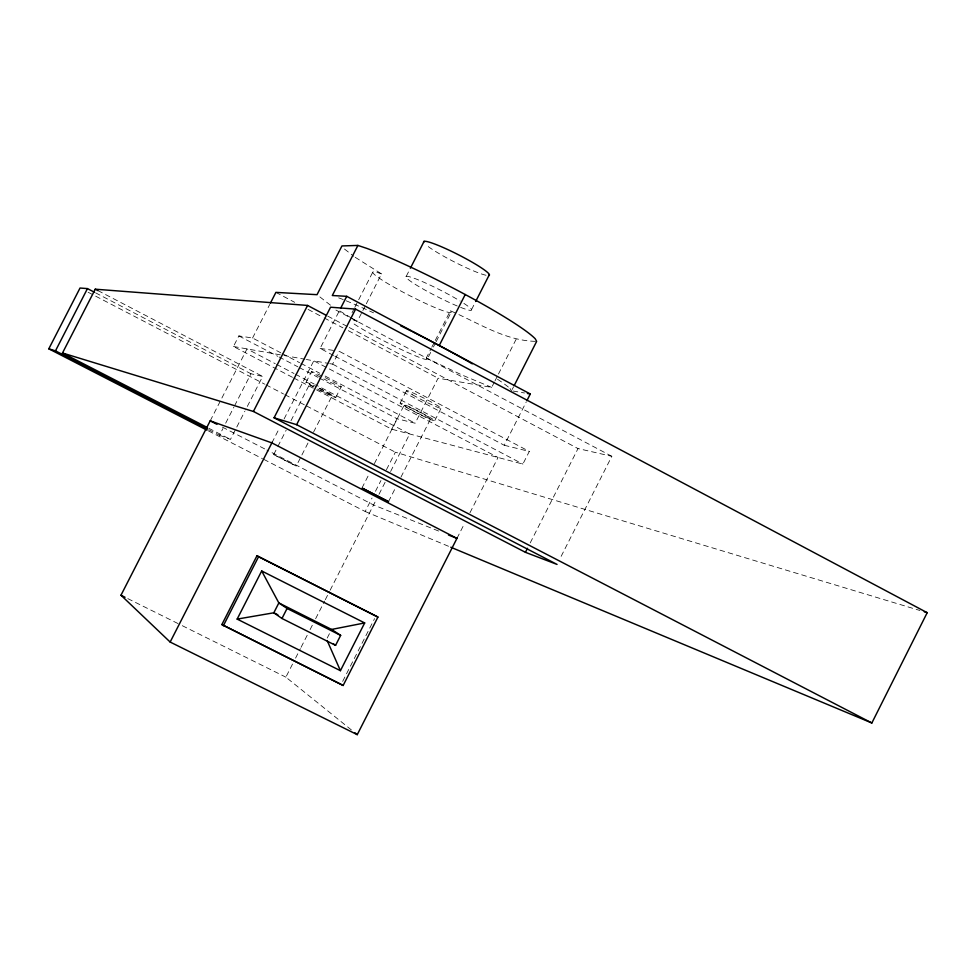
<?xml version="1.0" encoding="UTF-8"?>
<svg xmlns="http://www.w3.org/2000/svg" width="976" height="976" viewBox="0 0 976 976"><rect width="100%" height="100%" fill="white"/><g stroke="black" fill="none" stroke-linecap="round" stroke-linejoin="round"><path stroke-width="0.73" stroke-dasharray="4.88 3.66" d="M293.813 378.029L391.73 429.196L522.88 464.088L529.297 451.424L339.184 351.287L336.256 350.848M530.224 542.888L578.024 448.57L611.818 456.304L559.797 559.004M400.184 403.064L406.577 390.522M430.672 352.421L427.244 359.156L426.292 358.009L431.111 348.566M431.795 347.212L434.552 341.807M435.235 340.465L450.363 310.758C478.313 322.763 505.312 341.039 536.654 341.38M433.417 347.029L435.479 342.991M436.162 341.649L451.254 312.027L450.363 310.758M391.73 429.196L397.049 418.753L415.154 423.23L438.09 378.2L491.672 387.374L494.393 382.031M361.925 488.11L369.538 473.165M374.381 463.649L404.137 405.223M263.776 459.354L365.183 511.497L372.039 498.016M375.467 491.282L380.957 480.497M386.447 469.712L395.365 452.193L919.917 610.488M471.554 309.587L474.983 302.865M351.397 729.938L285.87 677.161L292.788 663.57M295.557 658.141L300.401 648.625M301.096 647.271L307.318 635.047M310.087 629.605L312.857 624.176M315.614 618.735L324.605 601.082M325.301 599.715L329.449 591.566M330.144 590.212L376.492 499.187M379.017 494.259L385.483 481.522M390.607 471.493L409.688 433.978L315.577 384.776M388.485 501.64L395.402 488.049M400.929 477.179L430.672 418.741A14.884 0.854 27 0 0 411.323 408.053A14.884 0.854 27 0 0 410.225 409.139A14.884 0.854 27 0 0 430.672 418.741M434.759 420.644L441.14 408.102M327.228 638.036L331.596 629.447M495.064 380.701L497.784 375.357M498.455 374.028L516.109 339.319M342.661 681.407L374.589 618.589M512.229 389.436L513.583 386.764M456.951 538.398L464.478 523.563M469.956 512.778L498.041 457.476L313.784 360.815L306.366 359.497M334.914 356.167L504.238 445.263L526.186 402.075M292.471 377.322L233.459 346.48L238.864 335.915L252.564 338.013L280.783 352.812M210.218 420.839L247.001 348.896L275.232 363.67M252.564 338.013L269.73 304.463M208.681 429.66L219.527 435.235L222.943 428.549M225.676 423.206L233.874 407.175M234.557 405.833L250.954 373.759L262.654 376.431L245.525 409.932M219.527 435.235L230.458 439.42L244.842 411.274M271.877 442.909L279.429 428.098M284.089 418.96L313.784 360.815L328.278 363.377M333.572 355.459L320.128 348.395L339.904 309.673M306.037 382.409L311.478 371.758M307.989 443.031L296.24 466.064L273.695 454.596L277.147 447.825M277.843 446.471L286.139 430.233M290.97 420.754L309.636 384.19M352.043 312.735L354.105 308.697M354.788 307.355L372.637 272.414M329.729 363.633L332.621 364.146L339.184 351.287M353.202 319.884L357.289 321.421L362.145 311.917M362.84 310.563L365.61 305.134M366.305 303.768L381.543 273.902L354.983 257.164M313.516 432.197L332.169 395.609A12.664 0.61 27.1 0 0 318.481 387.984M335.793 397.403L341.234 386.728M406.26 276.306L409.688 269.583M273.695 454.596L296.24 466.064M320.128 348.395L334.792 350.616M512.998 391.022L524.527 392.999M233.459 346.48L304.878 359.229M504.238 445.263L529.297 451.424M381.543 273.902L377.407 272.487A44.103 4.148 27.1 0 0 402.149 291.702A44.103 4.148 27.1 0 0 451.254 312.027M338.672 297.851L341.222 298.778A110.849 8.699 27 0 1 344.906 300.266M491.672 387.374L462.368 375.162L426.292 358.009M438.578 531.029L373.564 504.982L266.924 450.046M365.183 511.497L450.79 547.231M127.795 598.617L180.938 625.018M182.305 625.701L285.87 677.161M208.791 428.269L230.458 439.42M208.339 430.855L262.422 458.659M222.369 427.098L265.57 449.35M97.966 290.604L262.654 376.431M95.575 292.824L250.954 373.759M88.121 292.239L264.655 384.141M265.997 384.849L283.516 393.962M284.858 394.67L305.073 405.186M306.427 405.894L395.365 452.193M276.586 364.377L294.057 373.515M295.411 374.223L314.223 384.056M332.621 364.146L522.88 464.088M282.125 353.507L299.595 362.669M300.937 363.365L319.75 373.235M325.13 376.053L415.154 423.23M238.864 335.915L277.745 356.277M279.087 356.972L297.851 366.805M299.193 367.501L317.956 377.334M319.298 378.029L397.049 418.753M327.753 316.126L347.944 326.814M349.286 327.521L578.024 448.57M275.903 292.385L294.667 302.316M308.074 309.404L322.824 317.212M324.154 317.92L342.918 327.851M348.286 330.681L438.09 378.2M335.939 310.063L611.818 456.304M351.323 317.981L337.879 309.819M352.519 318.664L357.289 321.421M330.461 305.183L317.029 294.679M344.467 249.026L353.812 256.261M509.984 388.472L511.546 390.778M332.182 395.646A12.664 0.61 27.1 0 1 318.444 389.314M313.284 386.533A12.664 0.61 27.1 0 1 312.588 385.191M319.457 388.253A16.775 0.817 27.1 0 1 335.646 397.561A16.775 0.817 27.1 0 1 314.748 387.594M313.589 386.972A16.775 0.817 27.1 0 1 306 382.238A16.775 0.817 27.1 0 1 315.626 386.362M320.165 376.992A16.775 0.878 27.1 0 1 316.639 373.54A16.775 0.878 27.1 0 1 340.746 386.313A16.775 0.878 27.1 0 1 323.873 378.956M346.187 300.803A110.849 8.699 27 0 1 373.515 312.82M497.479 379.225A110.849 8.699 27 0 1 509.167 387.753M463.881 303.39A36.905 3.611 27 0 1 458.622 306.574M457.244 306A36.905 3.611 27 0 1 413.226 283.052A36.905 3.611 27 0 1 415.752 278.868A36.905 3.611 27 0 1 460.208 301.084M427.244 359.156A44.127 3.318 27 0 1 395.097 346.541A44.127 3.318 27 0 1 351.14 321.909M485.999 275.256A36.893 4.124 27 0 1 454.682 262.105A36.893 4.124 27 0 1 425.585 244.464M412.628 394.853A19.532 1.22 27 0 0 440.957 408.358A19.532 1.22 27 0 0 417.765 395.121A19.532 1.22 27 0 0 412.628 394.853M406.284 407.309A19.544 1.122 27 0 0 434.588 420.888A19.544 1.122 27 0 0 411.347 407.736A19.544 1.122 27 0 0 406.284 407.309"/><path stroke-width="1.46" d="M450.79 547.231L871.849 722.984L927.2 612.684L355.593 309.124L330.559 307.208L274.073 417.789L557.052 564.421L525.442 552.318L253.406 411.457L62.488 353.007L95.258 289.201L307.574 305.439L326.411 315.419M525.442 552.318L527.491 548.268M237.156 619.101L273.817 612.794L278.843 602.936L331.596 629.447L340.648 635.376L335.573 645.356L281.979 618.479L287.078 608.463L278.843 602.936L261.69 570.972L237.156 619.101L340.417 670.683L364.682 622.944L261.69 570.972M439.237 345.541L465.223 294.52M475.666 301.511L489.379 274.61M343.149 685.457L377.919 617.064L256.969 555.747L221.869 624.567L343.149 685.457L221.869 624.567M514.267 385.435L536.654 341.38L535.238 338.794A110.788 10.858 27 0 0 464.808 294.301A110.788 10.858 27 0 0 366.939 248.429L357.911 245.427L341.942 245.94L317.029 294.679L275.903 292.385L270.413 303.121M210.304 420.632L120.975 595.226L170.153 642.049L357.253 734.66L457.317 537.642M526.869 400.733L530.297 393.987L346.724 296.326L332.304 295.521L357.911 245.427M253.406 411.457L307.574 305.439M170.153 642.049L272.353 441.945M340.587 308.343L346.724 296.326M274.073 417.789L296.619 424.682L355.593 309.124M223.345 625.75L258.567 556.71L256.969 555.747M410.371 268.241L424.096 241.34M206.985 430.16L48.8 348.822L80.032 288.03L87.462 288.603L94.221 292.117M48.8 348.822L55.473 350.86L87.462 288.603M331.596 629.447L364.682 622.944M527.406 393.487L530.297 393.987M924.284 611.806L927.2 612.684M448.472 534.994L456.951 538.398L271.877 442.909L210.218 420.839L216.965 424.316M120.975 595.226L125.062 597.263M277.879 614.831L273.817 612.794L281.979 618.479M287.078 608.463L340.648 635.376M258.567 556.71L377.919 617.064M62.488 353.007L207.437 427.573M55.473 350.86L207.327 428.952M296.619 424.682L871.849 722.984M95.258 289.201L97.966 290.604M333.328 643.831L335.573 645.356M354.91 732.769L357.253 734.66M327.204 640.634L340.417 670.683M400.563 325.74A110.849 8.699 27 0 1 411.286 331.084M412.616 331.755A110.849 8.699 27 0 1 472.299 363.828M423.73 242.365A36.893 4.124 27 0 1 458.354 254.724A36.893 4.124 27 0 1 488.781 275.513M362.45 488.281L388.485 501.64L362.45 488.281"/></g></svg>
